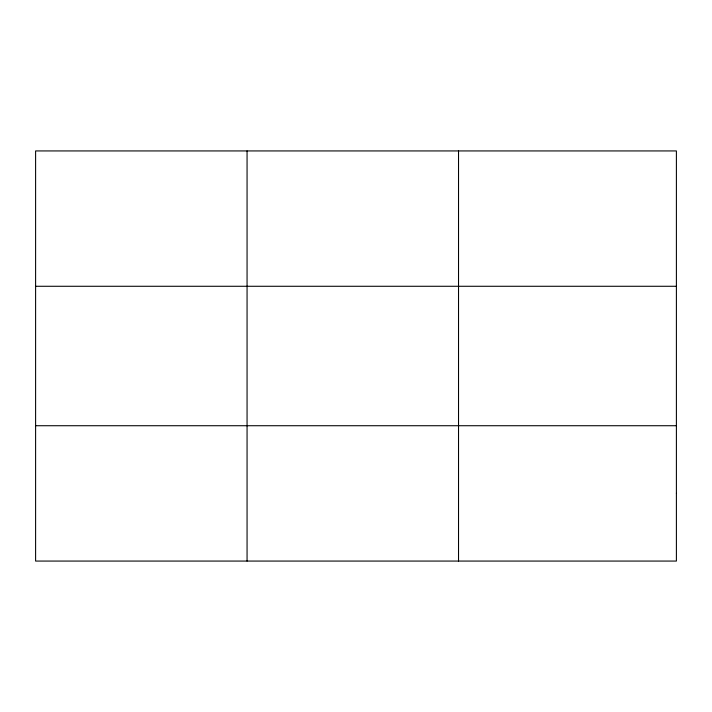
<?xml version="1.0" encoding="UTF-8"?>
<svg xmlns="http://www.w3.org/2000/svg" width="712" height="712" viewBox="0 0 712 712"><rect width="100%" height="100%" fill="white"/><g stroke="black" fill="none" stroke-linecap="round" stroke-linejoin="round"><path stroke-width="1.07" d="M247.064 561.065L247.064 150.935M458.528 561.065L458.528 150.935M35.6 286.277L676.4 286.277M35.6 425.723L676.4 425.723M676.4 493.398L676.4 561.065L35.6 561.065L35.6 150.935L676.4 150.935L676.4 493.398"/></g></svg>
